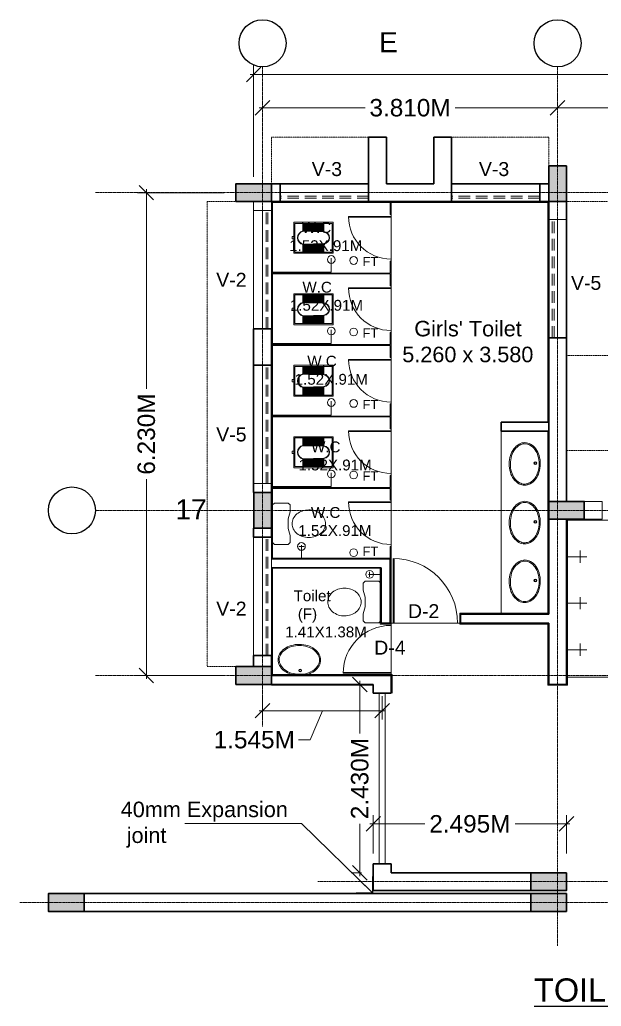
# Model space of a CAD drawing. Header units: metres. Extents: x 1545540 to 2027037, y 435419 to 693806.
# Drawn here: x 1686612 to 1694123, y 452364 to 465094 of the extents above; entities that cross this region are included whole.
import ezdxf

# ---------------------------------------------------------------- set-up
doc = ezdxf.new("R2010")
doc.units = ezdxf.units.M
doc.header["$LTSCALE"] = 1000
doc.header["$PDMODE"] = 35
doc.linetypes.add('CENTER', pattern=[2, 1.25, -0.25, 0.25, -0.25])
doc.linetypes.add('DASHED', pattern=[0.75, 0.5, -0.25])
doc.layers.get('Defpoints').update_dxf_attribs({"lineweight": 18})
for name, color, linetype, lineweight in [('- WALL', 7, 'Continuous', 30), ('Col-Hatch', 9, 'Continuous', 13), ('coloum hatch', 254, 'Continuous', 9), ('Column', 252, 'Continuous', 30), ('CUBICAL TOILET', 160, 'Continuous', 9), ('dimension', 6, 'Continuous', 13), ('Door', 54, 'Continuous', 13), ('elevation', 1, 'Continuous', 13), ('Fixture', 44, 'Continuous', 9), ('Furniture', 13, 'Continuous', 13), ('grid', 21, 'CENTER', 15), ('gride dimen', 3, 'Continuous', 13), ('Hidden', 1, 'DASHED', 18), ('PLASTER', 144, 'Continuous', 13), ('Text-1', 240, 'Continuous', 15), ('Text-2', 122, 'Continuous', 25), ('Text-Grid', 1, 'Continuous', 25), ('Ventilator', 6, 'DASHED', 18), ('wall l', 7, 'Continuous', 20), ('Window-Wall', 7, 'Continuous', 18)]:
    doc.layers.add(name, color=color, linetype=linetype, lineweight=lineweight)
doc.layers.add('text', color=7, linetype='Continuous')
doc.styles.add('dim-stylus bt', font='arial.ttf')
doc.styles.add('L120', font='simplex.shx', dxfattribs={"height": 1})
doc.dimstyles.new('1      100 (big)', dxfattribs={"dimscale": 75, "dimtxt": 5, "dimasz": 3.5, "dimexe": 1.5, "dimexo": 2, "dimgap": 1, "dimtad": 0, "dimdec": 3, "dimlfac": 0.001, "dimzin": 0, "dimdsep": 46, "dimtxsty": 'dim-stylus bt', "dimblk": 'OBLIQUE', "dimcen": 0, "dimdle": 0.6, "dimclrd": 256, "dimclre": 7, "dimclrt": 256, "dimadec": 0, "dimazin": 0, "dimtfac": 0.7, "dimtdec": 3, "dimtofl": 0, "dimtmove": 1, "dimatfit": 3, "dimldrblk": 'OPEN90', "dimfxl": 0, "dimtolj": 1, "dimtzin": 0, "dimlwd": 15, "dimlwe": 15, "dimarcsym": 0})

# ---------------------------------------------------------------- blocks, each defined once
blk = doc.blocks.new('_Oblique')
at = {"color": 0, "linetype": 'ByBlock', "lineweight": -2}
blk.add_line((-0.5, -0.5), (0.5, 0.5), dxfattribs=at)
blk = doc.blocks.new('*D251')
at = {"layer": 'Defpoints', "color": 0, "ltscale": 50, "transparency": 16777216}
for p in [(1691178, 456517), (1691004, 454087), (1691178, 454087)]:
    blk.add_point(p, dxfattribs=at)
at = {"layer": 'gride dimen', "color": 7, "lineweight": 15, "ltscale": 50, "transparency": 16777216}
for p, q in [((1691028, 456517), (1690892, 456517)), ((1691028, 454087), (1690892, 454087))]:
    blk.add_line(p, q, dxfattribs=at)
at = {"layer": 'gride dimen', "lineweight": 15, "ltscale": 50, "transparency": 16777216}
for p, q in [((1691004, 456562), (1691004, 455885)), ((1691004, 454042), (1691004, 454720))]:
    blk.add_line(p, q, dxfattribs=at)
at = {"layer": 'gride dimen', "lineweight": 15, "ltscale": 50, "transparency": 16777216, "xscale": 187.5, "yscale": 187.5, "zscale": 187.5}
for p, rotation in [((1691004, 456517), 90), ((1691004, 454087), 270)]:
    blk.add_blockref('_Oblique', p, dxfattribs=dict(at, rotation=rotation))
at = {"layer": 'gride dimen', "ltscale": 50, "transparency": 16777216, "insert": (1691004, 455302), "char_height": 225, "attachment_point": 5, "rotation": 90, "style": 'dim-stylus bt'}
blk.add_mtext('\\A1;2.430M', dxfattribs=at)
blk = doc.blocks.new('_Open90')
at = {"color": 0, "linetype": 'ByBlock', "lineweight": -2}
for p, q in [((-0.5, 0.5), (0, 0)), ((0, 0), (-1, 0)), ((0, 0), (-0.5, -0.5))]:
    blk.add_line(p, q, dxfattribs=at)
blk = doc.blocks.new('*D252')
at = {"layer": 'Defpoints', "color": 0, "ltscale": 50, "transparency": 16777216}
for p in [(1689403, 462862), (1688248, 456632), (1689403, 456632)]:
    blk.add_point(p, dxfattribs=at)
at = {"layer": 'gride dimen', "color": 7, "lineweight": 15, "ltscale": 50, "transparency": 16777216}
for p, q in [((1689253, 462862), (1688135, 462862)), ((1689253, 456632), (1688135, 456632))]:
    blk.add_line(p, q, dxfattribs=at)
at = {"layer": 'gride dimen', "lineweight": 15, "ltscale": 50, "transparency": 16777216}
for p, q in [((1688248, 462907), (1688248, 460329)), ((1688248, 456587), (1688248, 459166))]:
    blk.add_line(p, q, dxfattribs=at)
at = {"layer": 'gride dimen', "lineweight": 15, "ltscale": 50, "transparency": 16777216, "xscale": 187.5, "yscale": 187.5, "zscale": 187.5}
for p, rotation in [((1688248, 462862), 90), ((1688248, 456632), 270)]:
    blk.add_blockref('_Oblique', p, dxfattribs=dict(at, rotation=rotation))
at = {"layer": 'gride dimen', "ltscale": 50, "transparency": 16777216, "insert": (1688248, 459747), "char_height": 225, "attachment_point": 5, "rotation": 90, "style": 'dim-stylus bt'}
blk.add_mtext('\\A1;6.230M', dxfattribs=at)
blk = doc.blocks.new('*D253')
at = {"layer": 'Defpoints', "color": 0, "ltscale": 50, "transparency": 16777216}
for p in [(1693558, 463957), (1697138, 463957), (1697138, 463957)]:
    blk.add_point(p, dxfattribs=at)
at = {"layer": 'gride dimen', "color": 7, "lineweight": 15, "ltscale": 50, "transparency": 16777216}
for p, q in [((1693558, 464107), (1693558, 464069)), ((1697138, 464107), (1697138, 464069))]:
    blk.add_line(p, q, dxfattribs=at)
at = {"layer": 'gride dimen', "lineweight": 15, "ltscale": 50, "transparency": 16777216}
for p, q in [((1693513, 463957), (1694768, 463957)), ((1697183, 463957), (1695929, 463957))]:
    blk.add_line(p, q, dxfattribs=at)
at = {"layer": 'gride dimen', "lineweight": 15, "ltscale": 50, "transparency": 16777216, "xscale": 187.5, "yscale": 187.5, "zscale": 187.5, "rotation": 180}
blk.add_blockref('_Oblique', (1693558, 463957), dxfattribs=at)
at = {"layer": 'gride dimen', "lineweight": 15, "ltscale": 50, "transparency": 16777216, "xscale": 187.5, "yscale": 187.5, "zscale": 187.5}
blk.add_blockref('_Oblique', (1697138, 463957), dxfattribs=at)
at = {"layer": 'gride dimen', "ltscale": 50, "transparency": 16777216, "insert": (1695348, 463957), "char_height": 225, "attachment_point": 5, "style": 'dim-stylus bt'}
blk.add_mtext('\\A1;3.580M', dxfattribs=at)
blk = doc.blocks.new('*D256')
at = {"layer": 'Defpoints', "color": 0, "ltscale": 50, "transparency": 16777216}
for p in [(1689748, 456517), (1691293, 456517), (1689748, 456178)]:
    blk.add_point(p, dxfattribs=at)
at = {"layer": 'gride dimen', "color": 7, "lineweight": 15, "ltscale": 50, "transparency": 16777216}
for p, q in [((1689748, 456367), (1689748, 456066)), ((1691293, 456367), (1691293, 456066))]:
    blk.add_line(p, q, dxfattribs=at)
at = {"layer": 'gride dimen', "lineweight": 15, "ltscale": 50, "transparency": 16777216}
for p, q in [((1691338, 456178), (1689703, 456178)), ((1690521, 456178), (1690362, 455803)), ((1690362, 455803), (1690212, 455803))]:
    blk.add_line(p, q, dxfattribs=at)
at = {"layer": 'gride dimen', "lineweight": 15, "ltscale": 50, "transparency": 16777216, "xscale": 187.5, "yscale": 187.5, "zscale": 187.5, "rotation": 180}
blk.add_blockref('_Oblique', (1689748, 456178), dxfattribs=at)
at = {"layer": 'gride dimen', "lineweight": 15, "ltscale": 50, "transparency": 16777216, "xscale": 187.5, "yscale": 187.5, "zscale": 187.5}
blk.add_blockref('_Oblique', (1691293, 456178), dxfattribs=at)
at = {"layer": 'gride dimen', "ltscale": 50, "transparency": 16777216, "insert": (1689641, 455803), "char_height": 225, "attachment_point": 5, "style": 'dim-stylus bt'}
blk.add_mtext('\\A1;1.545M', dxfattribs=at)
blk = doc.blocks.new('CC')
at = {"layer": 'Col-Hatch', "ltscale": 0.05}
blk.add_hatch(color=256, dxfattribs=at).paths.add_polyline_path([(4078.606, 341.328), (4078.606, 341.098), (4079.066, 341.098), (4079.066, 341.328)])
at = {"layer": 'Column'}
blk.add_lwpolyline([(4078.606, 341.328), (4079.066, 341.328), (4079.066, 341.098), (4078.606, 341.098)], close=True, dxfattribs=at)
blk = doc.blocks.new('*D258')
at = {"layer": 'Defpoints', "color": 0, "ltscale": 50, "transparency": 16777216}
for p in [(1689748, 463957), (1693558, 463957), (1693558, 463957)]:
    blk.add_point(p, dxfattribs=at)
at = {"layer": 'gride dimen', "color": 7, "lineweight": 15, "ltscale": 50, "transparency": 16777216}
for p, q in [((1689748, 464107), (1689748, 464069)), ((1693558, 464107), (1693558, 464069))]:
    blk.add_line(p, q, dxfattribs=at)
at = {"layer": 'gride dimen', "lineweight": 15, "ltscale": 50, "transparency": 16777216}
for p, q in [((1689703, 463957), (1691073, 463957)), ((1693603, 463957), (1692234, 463957))]:
    blk.add_line(p, q, dxfattribs=at)
at = {"layer": 'gride dimen', "lineweight": 15, "ltscale": 50, "transparency": 16777216, "xscale": 187.5, "yscale": 187.5, "zscale": 187.5, "rotation": 180}
blk.add_blockref('_Oblique', (1689748, 463957), dxfattribs=at)
at = {"layer": 'gride dimen', "lineweight": 15, "ltscale": 50, "transparency": 16777216, "xscale": 187.5, "yscale": 187.5, "zscale": 187.5}
blk.add_blockref('_Oblique', (1693558, 463957), dxfattribs=at)
at = {"layer": 'gride dimen', "ltscale": 50, "transparency": 16777216, "insert": (1691653, 463957), "char_height": 225, "attachment_point": 5, "style": 'dim-stylus bt'}
blk.add_mtext('\\A1;3.810M', dxfattribs=at)
blk = doc.blocks.new('RSA BASIN 2')
for points in [[(10.67, -8.12, 0.12976), (9.97, -5.22, 0.106426), (7.61, -2.47, 0.084431), (4.27, -0.72, 0.073534), (0, 0, 0.073534), (-4.29, -0.55, 0.084431), (-7.7, -2.16, 0.106426), (-10.17, -4.82, 0.12976), (-10.98, -7.69, 0.12976), (-10.28, -10.59, 0.106426), (-7.92, -13.34, 0.084431), (-4.58, -15.09, 0.073534), (-0.31, -15.81, 0.073534), (3.98, -15.26, 0.084431), (7.39, -13.64, 0.106426), (9.85, -10.99, 0.12976)], [(10.08, -7.9, 0.119977), (9.45, -5.5, 0.106426), (7.25, -2.94, 0.084431), (4.08, -1.28, 0.073534), (-0.01, -0.59, 0.073534), (-4.13, -1.12, 0.084431), (-7.36, -2.65, 0.106426), (-9.66, -5.12, 0.12976), (-10.39, -7.7, 0.009633), (-10.39, -7.9, 0.119977), (-9.76, -10.31, 0.106426), (-7.57, -12.87, 0.084431), (-4.4, -14.53, 0.073534), (-0.3, -15.22, 0.073534), (3.82, -14.69, 0.084431), (7.05, -13.16, 0.106426), (9.35, -10.69, 0.12976), (10.08, -8.11, 0.009633)]]:
    blk.add_lwpolyline(points, format="xyb", close=True)
for radius in [0.7, 0.479]:
    blk.add_circle((-0.47, -2.53), radius)
blk = doc.blocks.new('RSA CL6')
for p, q in [((5.51, 3.48), (5.51, 7.28)), ((5.91, 3.47), (5.91, 7.28)), ((6.3, 3.46), (6.3, 7.28)), ((6.69, 3.45), (6.69, 7.28)), ((7.09, 3.44), (7.09, 7.28)), ((7.48, 3.43), (7.48, 7.28)), ((7.87, 3.42), (7.87, 7.28)), ((8.27, 3.41), (8.27, 7.28)), ((8.66, 3.4), (8.66, 7.28)), ((9.06, 3.39), (9.06, 7.28)), ((9.45, 3.38), (9.45, 7.28)), ((9.84, 3.37), (9.84, 7.28)), ((10.24, 3.36), (10.24, 7.28)), ((10.63, 3.35), (10.63, 7.28)), ((11.02, 3.34), (11.02, 7.28)), ((11.42, 3.33), (11.42, 7.28)), ((11.81, 3.32), (11.81, 7.28)), ((12.2, 3.31), (12.2, 7.28)), ((12.6, 3.31), (12.6, 7.28)), ((12.99, 3.3), (12.99, 7.28)), ((13.39, 3.29), (13.39, 7.28)), ((13.78, 3.28), (13.78, 7.28)), ((14.17, 3.27), (14.17, 7.28)), ((14.57, 3.26), (14.57, 7.28)), ((14.96, 3.25), (14.96, 7.28)), ((15.35, 3.24), (15.35, 7.28)), ((15.75, 3.23), (15.75, 7.28)), ((16.14, 3.22), (16.14, 7.28)), ((16.14, 7.28), (16.14, 3.22)), ((5.51, -7.28), (5.51, -3.47)), ((5.91, -7.28), (5.91, -3.45)), ((6.3, -7.28), (6.3, -3.44)), ((6.69, -7.28), (6.69, -3.43)), ((7.09, -7.28), (7.09, -3.42)), ((7.48, -7.28), (7.48, -3.41)), ((7.87, -7.28), (7.87, -3.4)), ((8.27, -7.28), (8.27, -3.39)), ((8.66, -7.28), (8.66, -3.38)), ((9.06, -7.28), (9.06, -3.37)), ((9.45, -7.28), (9.45, -3.36)), ((9.84, -7.28), (9.84, -3.34)), ((10.24, -7.28), (10.24, -3.33)), ((10.63, -7.28), (10.63, -3.32)), ((11.02, -7.28), (11.02, -3.31)), ((11.42, -7.28), (11.42, -3.3)), ((11.81, -7.28), (11.81, -3.29)), ((12.2, -7.28), (12.2, -3.28)), ((12.6, -7.28), (12.6, -3.27)), ((12.99, -7.28), (12.99, -3.26)), ((13.39, -7.28), (13.39, -3.24)), ((13.78, -7.28), (13.78, -3.23)), ((14.17, -7.28), (14.17, -3.22)), ((14.57, -7.28), (14.57, -3.21)), ((14.96, -7.28), (14.96, -3.2)), ((15.35, -7.28), (15.35, -3.19)), ((15.75, -7.28), (15.75, -3.18)), ((16.14, -3.17), (16.14, -7.28)), ((16.14, -7.28), (16.14, -3.17))]:
    blk.add_line(p, q)
for points in [[(0.79, 7.87), (20.87, 7.87), (20.87, -7.87), (0.79, -7.87)], [(1.38, 7.28), (20.28, 7.28), (20.28, -7.28), (1.38, -7.28)]]:
    blk.add_lwpolyline(points, close=True)
blk.add_lwpolyline([(0.79, -0.59), (0, -0.59), (0, 0.59), (0.79, 0.59)])
for points in [[(5.51, 3.48), (16.14, 3.22, -0.899983), (16.14, -3.17), (5.54, -3.47, -0.799392)], [(5.53, 3.28), (16.13, 3.02, -0.897689), (16.12, -2.97), (5.56, -3.27, -0.793494), (5.53, 3.28)]]:
    blk.add_lwpolyline(points, format="xyb", close=True)
blk = doc.blocks.new('ENGLISH SHEET')
at = {"layer": 'Fixture'}
for p, q in [((4663.798, 251.204), (4663.773, 251.179)), ((4663.773, 251.179), (4663.773, 250.696)), ((4663.976, 251.204), (4663.798, 251.204)), ((4664.002, 251.179), (4663.976, 251.204)), ((4664.002, 251.09), (4664.002, 251.179)), ((4663.976, 251.001), (4664.002, 251.09)), ((4663.976, 250.874), (4663.976, 251.001)), ((4663.976, 251.001), (4663.976, 250.874)), ((4664.002, 250.785), (4663.976, 250.874)), ((4664.002, 250.696), (4664.002, 250.785)), ((4663.773, 250.696), (4663.798, 250.67)), ((4663.798, 250.67), (4663.976, 250.67)), ((4663.976, 250.67), (4664.002, 250.696))]:
    blk.add_line(p, q, dxfattribs=at)
blk.add_lwpolyline([(4664.459, 250.937, 0.117036), (4664.443, 251.003, 0.104338), (4664.396, 251.063, 0.09029), (4664.321, 251.105, 0.09898), (4664.243, 251.115, 0.08237), (4664.159, 251.101, 0.09029), (4664.09, 251.063, 0.104338), (4664.043, 251.003, 0.117036), (4664.027, 250.937, 0.117036), (4664.043, 250.871, 0.104338), (4664.09, 250.811, 0.09029), (4664.159, 250.773, 0.08237), (4664.243, 250.759, 0.08237), (4664.327, 250.773, 0.09029), (4664.396, 250.811, 0.104338), (4664.443, 250.871, 0.117036)], format="xyb", close=True, dxfattribs=at)
blk = doc.blocks.new('RH 1200')
for p, q in [((20.99, 0), (20.99, 43.31)), ((21.65, 0), (21.65, 43.31)), ((21.65, 0), (20.99, 0))]:
    blk.add_line(p, q)
at = {"extrusion": (0, 0, -1)}
blk.add_ellipse((21.65, 0), major_axis=(-30.62, 30.62), ratio=1, start_param=5.497787, end_param=7.068583, dxfattribs=at)
blk = doc.blocks.new('HJK')
at = {"layer": 'Door', "ltscale": 20}
blk.add_line((3658.2334, -481.1198), (3658.9084, -481.1198), dxfattribs=at)
at = {"layer": 'Door', "ltscale": 20, "xscale": 0.014287499999341, "yscale": 0.014287499999341, "zscale": 0.014287499999341, "rotation": 359.999999999943}
blk.add_blockref('RH 1200', (3658.5713, -481.1198), dxfattribs=at)
blk = doc.blocks.new('*D259')
at = {"layer": 'Defpoints', "color": 0, "ltscale": 50, "transparency": 16777216}
for p in [(1701063, 464388), (1689633, 462916), (1701063, 462916)]:
    blk.add_point(p, dxfattribs=at)
at = {"layer": 'gride dimen', "color": 7, "lineweight": 15, "ltscale": 50, "transparency": 16777216}
for p, q in [((1689633, 463066), (1689633, 464501)), ((1701063, 463066), (1701063, 464501))]:
    blk.add_line(p, q, dxfattribs=at)
at = {"layer": 'gride dimen', "lineweight": 15, "ltscale": 50, "transparency": 16777216}
for p, q in [((1689588, 464388), (1694691, 464388)), ((1701108, 464388), (1696006, 464388))]:
    blk.add_line(p, q, dxfattribs=at)
at = {"layer": 'gride dimen', "lineweight": 15, "ltscale": 50, "transparency": 16777216, "xscale": 187.5, "yscale": 187.5, "zscale": 187.5, "rotation": 180}
blk.add_blockref('_Oblique', (1689633, 464388), dxfattribs=at)
at = {"layer": 'gride dimen', "lineweight": 15, "ltscale": 50, "transparency": 16777216, "xscale": 187.5, "yscale": 187.5, "zscale": 187.5}
blk.add_blockref('_Oblique', (1701063, 464388), dxfattribs=at)
at = {"layer": 'gride dimen', "ltscale": 50, "transparency": 16777216, "insert": (1695348, 464388), "char_height": 225, "attachment_point": 5, "style": 'dim-stylus bt'}
blk.add_mtext('\\A1;11.430M', dxfattribs=at)
blk = doc.blocks.new('*D265')
at = {"layer": 'Defpoints', "color": 0, "ltscale": 50, "transparency": 16777216}
for p in [(1693673, 454717), (1691178, 454185), (1693673, 454185)]:
    blk.add_point(p, dxfattribs=at)
at = {"layer": 'gride dimen', "color": 7, "lineweight": 15, "ltscale": 50, "transparency": 16777216}
for p, q in [((1691178, 454335), (1691178, 454830)), ((1693673, 454335), (1693673, 454830))]:
    blk.add_line(p, q, dxfattribs=at)
at = {"layer": 'gride dimen', "lineweight": 15, "ltscale": 50, "transparency": 16777216}
for p, q in [((1691133, 454717), (1691843, 454717)), ((1693718, 454717), (1693009, 454717))]:
    blk.add_line(p, q, dxfattribs=at)
at = {"layer": 'gride dimen', "lineweight": 15, "ltscale": 50, "transparency": 16777216, "xscale": 187.5, "yscale": 187.5, "zscale": 187.5, "rotation": 180}
blk.add_blockref('_Oblique', (1691178, 454717), dxfattribs=at)
at = {"layer": 'gride dimen', "lineweight": 15, "ltscale": 50, "transparency": 16777216, "xscale": 187.5, "yscale": 187.5, "zscale": 187.5}
blk.add_blockref('_Oblique', (1693673, 454717), dxfattribs=at)
at = {"layer": 'gride dimen', "ltscale": 50, "transparency": 16777216, "insert": (1692426, 454717), "char_height": 225, "attachment_point": 5, "style": 'dim-stylus bt'}
blk.add_mtext('\\A1;2.495M', dxfattribs=at)

msp = doc.modelspace()

# ---------------------------------------------------------------- linework, layer by layer
at = {"layer": '- WALL'}
for p, q in [((1691348.4108, 463577.3609), (1691118.4108, 463577.3609)), ((1691118.4108, 462747.3609), (1691118.4108, 463577.3609)), ((1691348.4108, 462977.3609), (1691348.4108, 463577.3609)), ((1691958.4108, 462977.3609), (1691958.4108, 463577.3609)), ((1692188.4108, 463577.3609), (1691958.4108, 463577.3609)), ((1692188.4108, 462747.3609), (1692188.4108, 463577.3609)), ((1689978.4108, 462977.3609), (1689863.4108, 462977.3609)), ((1691118.4108, 462977.3609), (1689977.4108, 462977.3609)), ((1689977.4108, 462747.3609), (1689977.4108, 462977.3609)), ((1691958.4108, 462977.3609), (1691348.4108, 462977.3609)), ((1693329.4108, 462977.3609), (1692188.4108, 462977.3609)), ((1693443.4108, 462977.3609), (1693329.4108, 462977.3609)), ((1693329.4108, 462977.3609), (1693329.4108, 462747.3609)), ((1689863.4108, 462747.3609), (1689978.4108, 462747.3609)), ((1689977.4108, 462747.3609), (1691118.4108, 462747.3609)), ((1691118.4108, 462747.3609), (1692188.4108, 462747.3609)), ((1692188.4108, 462747.3609), (1693329.4108, 462747.3609)), ((1693329.4108, 462747.3609), (1693443.4108, 462747.3609)), ((1693443.4108, 462747.3608), (1693443.4108, 457422.3609)), ((1693673.4108, 462747.3608), (1693673.4108, 458877.3608)), ((1689633.4108, 461104.3608), (1689863.4108, 461104.3608)), ((1693443.4108, 460989.3609), (1693673.4108, 460989.3609)), ((1689633.4108, 460635.3609), (1689633.4108, 458992.3608)), ((1689863.4108, 458992.3608), (1689863.4108, 460635.3609)), ((1692831.4108, 459900.3609), (1693431.4108, 459900.3609)), ((1692831.4108, 459900.3609), (1693443.4108, 459900.3609)), ((1692831.4108, 459785.3609), (1692831.4108, 459900.3609)), ((1692831.4108, 459785.3609), (1693443.4108, 459785.3609)), ((1689863.4108, 458647.3609), (1689863.4108, 459097.3609)), ((1689863.4108, 458647.3609), (1689863.4108, 459097.3609)), ((1693673.4108, 458647.3608), (1693673.4108, 456517.3608)), ((1689633.4108, 458417.3608), (1689863.4108, 458417.3608)), ((1689863.4108, 458135.3609), (1691395.9108, 458135.3609)), ((1691395.9108, 457307.3609), (1691395.9108, 458135.3609)), ((1689863.4108, 458020.3609), (1691280.9108, 458020.3609)), ((1691280.9108, 457307.3609), (1691280.9108, 458020.3609)), ((1692306.0038, 457422.3609), (1693443.4108, 457422.3609)), ((1692306.0038, 457307.3609), (1692306.0038, 457422.3609)), ((1691395.9108, 457307.3609), (1691280.9108, 457307.3609)), ((1692306.0038, 457307.3609), (1693443.4108, 457307.3609)), ((1693443.4108, 457307.3609), (1693443.4108, 456517.3608)), ((1689633.4108, 456747.3608), (1689863.4108, 456747.3608)), ((1691408.0039, 456632.3609), (1689863.4108, 456632.3609)), ((1691408.0039, 456632.3609), (1691408.0039, 456517.3608)), ((1689863.4108, 456517.3608), (1691178.4114, 456517.3608)), ((1691178.4114, 456402.3608), (1691178.4114, 456517.3608)), ((1691408.0039, 456517.3608), (1691408.0039, 456402.3608)), ((1693673.4108, 456517.3608), (1693443.4108, 456517.3608)), ((1693443.4108, 456517.3608), (1693673.4108, 456517.3608)), ((1691178.4114, 456402.3608), (1691408.0039, 456402.3608)), ((1691178.4114, 454202.3609), (1691408.4114, 454202.3609)), ((1691178.4114, 454087.3609), (1691178.4114, 454202.3609)), ((1691408.4114, 454202.3609), (1691408.4114, 454087.3609)), ((1691178.4114, 454087.3609), (1691178.4114, 453857.3609)), ((1693213.4108, 454087.3609), (1691408.4114, 454087.3609)), ((1687443.4108, 453817.3609), (1693443.4108, 453817.3609)), ((1693213.4108, 453857.3609), (1691178.4114, 453857.3609)), ((1693673.4108, 453817.3609), (1693443.4108, 453817.3609)), ((1693673.4108, 453817.3609), (1693443.4108, 453817.3609)), ((1687443.4108, 453587.3609), (1693443.4108, 453587.3609))]:
    msp.add_line(p, q, dxfattribs=at)
for points in [[(1689633.4108, 461104.3608), (1689863.4108, 461104.3608), (1689863.4108, 460635.3609), (1689633.4108, 460635.3609)], [(1689633.4108, 458417.3608), (1689863.4108, 458417.3608), (1689863.4108, 458532.3608), (1689633.4108, 458532.3608)], [(1689863.4108, 456889.3608), (1689633.4108, 456889.3608), (1689633.4108, 456747.3608), (1689863.4108, 456747.3608)]]:
    msp.add_lwpolyline(points, close=True, dxfattribs=at)
at = {"layer": 'CUBICAL TOILET', "ltscale": 0.05}
for p, q in [((1691395.4108, 462735.3609), (1691395.4108, 462580.3609)), ((1691407.9108, 462735.3609), (1691407.9108, 462580.3609)), ((1691395.4108, 462580.3609), (1691407.9108, 462580.3609)), ((1691395.4108, 461980.3609), (1691395.4108, 461825.3609)), ((1691395.4108, 461980.3609), (1691407.9108, 461980.3609)), ((1691407.9108, 461980.3609), (1691407.9108, 461657.8609)), ((1689875.4108, 461825.3609), (1691395.4108, 461825.3609)), ((1689875.4108, 461812.8609), (1691395.4108, 461812.8609)), ((1691395.4108, 461812.8609), (1691395.4108, 461657.8609)), ((1691395.4108, 461657.8609), (1691407.9108, 461657.8609)), ((1691395.4108, 461057.8609), (1691395.4108, 460902.8609)), ((1691395.4108, 461057.8609), (1691407.9108, 461057.8609)), ((1691407.9108, 461057.8609), (1691407.9108, 460735.3609)), ((1689875.4108, 460902.8609), (1691395.4108, 460902.8609)), ((1689875.4108, 460890.3609), (1691395.4108, 460890.3609)), ((1691395.4108, 460890.3609), (1691395.4108, 460735.3609)), ((1691395.4108, 460735.3609), (1691407.9108, 460735.3609)), ((1691395.4108, 460135.3609), (1691395.4108, 459980.3609)), ((1691395.4108, 460135.3609), (1691407.9108, 460135.3609)), ((1691407.9108, 460135.3609), (1691407.9108, 459812.8609)), ((1689875.4108, 459980.3609), (1691395.4108, 459980.3609)), ((1689875.4108, 459967.8609), (1691395.4108, 459967.8609)), ((1691395.4108, 459967.8609), (1691395.4108, 459812.8609)), ((1691395.4108, 459812.8609), (1691407.9108, 459812.8609)), ((1691395.4108, 459212.8609), (1691395.4108, 459057.8609)), ((1691395.4108, 459212.8609), (1691407.9108, 459212.8609)), ((1691407.9108, 459212.8609), (1691407.9108, 458896.3609)), ((1689875.4108, 459057.8609), (1691395.4108, 459057.8609)), ((1689875.4108, 459045.3609), (1691395.4108, 459045.3609)), ((1691395.4108, 459045.3609), (1691395.4108, 458896.3609)), ((1691395.4108, 458896.3609), (1691407.9108, 458896.3609)), ((1691395.4108, 458296.3609), (1691395.4108, 458147.3609)), ((1691395.4108, 458296.3609), (1691407.9108, 458296.3609)), ((1691407.9108, 458296.3609), (1691407.9108, 458147.3609))]:
    msp.add_line(p, q, dxfattribs=at)
at = {"layer": 'Fixture'}
for p, q in [((1692831.4108, 457434.3609), (1692831.4108, 459887.8609)), ((1693673.4108, 458164.8608), (1693935.1752, 458164.8608)), ((1693852.0295, 458086.7798), (1693852.0295, 458242.9419)), ((1693852.0295, 457486.7798), (1693852.0295, 457642.9419)), ((1693673.4108, 457564.8608), (1693935.1752, 457564.8608)), ((1693852.0295, 456886.7798), (1693852.0295, 457042.9419)), ((1693673.4108, 456964.8608), (1693935.1752, 456964.8608)), ((1693673.4108, 456964.8608), (1693935.1752, 456964.8608)), ((1693673.4108, 456608.7597), (1694273.4108, 456608.7597))]:
    msp.add_line(p, q, dxfattribs=at)
at = {"layer": 'Furniture', "ltscale": 0.05}
for p, q in [((1689875.4108, 462735.3609), (1690623.4108, 462735.3609)), ((1690635.4108, 462015.2023), (1690635.4108, 461837.3609)), ((1689875.4108, 461837.3609), (1690635.4108, 461837.3609)), ((1690635.4108, 461092.7023), (1690635.4108, 460914.8609)), ((1689875.4108, 460914.8609), (1690635.4108, 460914.8609)), ((1690635.4108, 460170.2023), (1690635.4108, 459992.3609)), ((1689875.4108, 459992.3609), (1690635.4108, 459992.3609)), ((1690635.4108, 459247.7023), (1690635.4108, 459069.8609)), ((1689875.4108, 459069.8609), (1690635.4108, 459069.8609)), ((1690284.5693, 458297.3608), (1690216.2523, 458297.3608)), ((1690250.4108, 458313.2023), (1690250.4108, 458147.3608)), ((1689875.4107, 458147.3608), (1690250.4108, 458147.3608)), ((1691115.0693, 457937.199), (1691280.9108, 457937.199)), ((1691130.9108, 457971.3575), (1691130.9108, 457903.0404))]:
    msp.add_line(p, q, dxfattribs=at)
for centre in [(1690635.4108, 461999.3609), (1690925.4108, 461987.3609), (1690635.4108, 461076.8609), (1690925.4108, 461064.8609), (1690635.4108, 460154.3609), (1690925.4108, 460142.3609), (1690635.4108, 459231.8609), (1690925.4108, 459219.8609), (1690250.4108, 458297.3608), (1690925.4108, 458216.688), (1691130.9108, 457937.199)]:
    msp.add_circle(centre, 50, dxfattribs=at)
at = {"layer": 'grid', "ltscale": 0.01}
for p, q in [((1689748.4108, 455975.4906), (1689748.4108, 464486.0285)), ((1693558.4108, 453142.3062), (1693558.4108, 464486.0285)), ((1687589.8817, 462862.3609), (1704137.6086, 462862.3609)), ((1687589.8817, 458762.3608), (1704137.6086, 458762.3608)), ((1687589.8817, 456632.3609), (1704137.6086, 456632.3609)), ((1691178.4114, 456402.3608), (1691178.4114, 456517.3608)), ((1691408.4114, 456402.3608), (1691408.4114, 456517.3608)), ((1691178.4114, 454202.3609), (1691178.4114, 454087.3609)), ((1691408.4114, 454202.3609), (1691408.4114, 454087.3609)), ((1690462.8685, 453972.3609), (1703646.2428, 453972.3609)), ((1686612.0086, 453702.3609), (1704137.6086, 453702.3609))]:
    msp.add_line(p, q, dxfattribs=at)
at = {"layer": 'Hidden', "color": 1, "ltscale": 0.005}
for p, q in [((1689863.4108, 462977.3609), (1689863.4108, 463577.3608)), ((1689863.4108, 463577.3608), (1691265.9108, 463577.3608)), ((1692030.9108, 463577.3608), (1693443.4108, 463577.3608)), ((1693443.4108, 462977.3609), (1693443.4108, 463577.3608)), ((1689033.4108, 462747.3609), (1689633.4108, 462747.3609)), ((1689033.4108, 456747.3608), (1689033.4108, 462747.3609)), ((1697023.4109, 459536.2375), (1693673.4108, 459536.2375)), ((1689633.4108, 456747.3608), (1689033.4108, 456747.3608))]:
    msp.add_line(p, q, dxfattribs=at)
msp.add_lwpolyline([(1693673.4108, 462747.3608), (1694273.4108, 462747.3608), (1694273.4108, 460759.3609), (1693673.4108, 460759.3609), (1693673.4108, 460759.3609)], dxfattribs=at)
at = {"layer": 'PLASTER', "ltscale": 0.05}
for p, q in [((1689875.4108, 462735.3609), (1689875.4108, 458135.3609)), ((1689890.4108, 462735.3609), (1693443.4108, 462735.3608)), ((1693431.4108, 462747.3608), (1693431.4108, 459900.3609)), ((1693431.4108, 459785.3609), (1693431.4108, 457434.3609)), ((1697011.4108, 458635.3608), (1693685.4108, 458635.3608)), ((1693685.4108, 458635.3608), (1693685.4108, 456505.3608)), ((1689875.4108, 458147.3609), (1691407.9108, 458147.3609)), ((1691407.9108, 457295.3608), (1691407.9108, 458147.3609)), ((1689875.4108, 458020.3609), (1689875.4108, 456644.3609)), ((1691268.9108, 457295.3608), (1691268.9108, 458020.3609)), ((1692294.0038, 457434.3609), (1693431.4108, 457434.3609)), ((1692294.0038, 457295.3609), (1692294.0038, 457434.3609)), ((1691407.9108, 457295.3608), (1691268.9108, 457295.3608)), ((1692294.0038, 457295.3609), (1693431.4108, 457295.3609)), ((1693431.4108, 457295.3609), (1693431.4108, 456505.3608)), ((1691420.0039, 456644.3609), (1689875.4108, 456644.3609)), ((1691420.0039, 456644.3609), (1691420.0039, 456402.5983)), ((1689863.4108, 456505.3608), (1691178.4114, 456505.3608)), ((1693431.4108, 456505.3608), (1693685.4108, 456505.3608))]:
    msp.add_line(p, q, dxfattribs=at)
at = {"layer": 'Text-Grid'}
for centre in [(1689748.4108, 464789.7962), (1693558.4108, 464789.7962), (1687286.114, 458762.3608)]:
    msp.add_circle(centre, 303.7677, dxfattribs=at)
at = {"layer": 'Ventilator', "ltscale": 0.3}
for p, q in [((1691118.4108, 462817.3609), (1689977.4108, 462817.3609)), ((1691118.4108, 462792.3609), (1689977.4108, 462792.3609)), ((1693329.4108, 462817.3609), (1692188.4108, 462817.3609)), ((1693329.4108, 462792.3609), (1692188.4108, 462792.3609)), ((1689793.4108, 461104.3608), (1689793.4108, 462632.3608)), ((1689818.4108, 461104.3608), (1689818.4108, 462632.3608)), ((1693488.4108, 460989.3609), (1693488.4108, 462517.3609)), ((1693513.4108, 460989.3609), (1693513.4108, 462517.3609)), ((1689793.4108, 459107.3609), (1689793.4108, 460635.3609)), ((1689818.4108, 459107.3609), (1689818.4108, 460635.3609)), ((1689793.4108, 456889.3608), (1689793.4108, 458417.3608)), ((1689818.4108, 456889.3608), (1689818.4108, 458417.3608))]:
    msp.add_line(p, q, dxfattribs=at)
at = {"layer": 'Ventilator', "ltscale": 0.01}
for p, q in [((1691255.9114, 456402.3608), (1691255.9114, 454202.3609)), ((1691330.9114, 456402.3608), (1691330.9114, 454202.3609))]:
    msp.add_line(p, q, dxfattribs=at)
at = {"layer": 'wall l', "ltscale": 0.05}
for points in [[(1689863.4108, 462632.3608), (1689633.4108, 462632.3608), (1689633.4108, 462747.3609), (1689863.4108, 462747.3609)], [(1693673.4108, 462517.3609), (1693443.4108, 462517.3609), (1693443.4108, 462747.3609), (1693673.4108, 462747.3609)]]:
    msp.add_lwpolyline(points, close=True, dxfattribs=at)
at = {"layer": 'Window-Wall'}
for p, q in [((1691118.4108, 462862.3609), (1689977.4108, 462862.3609)), ((1693329.4108, 462862.3609), (1692188.4108, 462862.3609)), ((1689633.4108, 462632.3608), (1689633.4108, 461104.3608)), ((1689748.4108, 461104.3608), (1689748.4108, 462632.3608)), ((1689863.4108, 462632.3608), (1689863.4108, 461104.3608)), ((1693443.4108, 460989.3609), (1693443.4108, 462517.3609)), ((1693558.4108, 462517.3609), (1693558.4108, 460989.3609)), ((1689633.4108, 460635.3609), (1689863.4108, 460635.3609)), ((1689633.4108, 460635.3609), (1689633.4108, 459107.3609)), ((1689748.4108, 459107.3609), (1689748.4108, 460635.3609)), ((1689863.4108, 460635.3609), (1689863.4108, 459107.3609)), ((1689633.4108, 459107.3609), (1689863.4108, 459107.3609)), ((1689633.4108, 458417.3608), (1689863.4108, 458417.3608)), ((1689633.4108, 458417.3608), (1689633.4108, 456889.3608)), ((1689748.4108, 456889.3608), (1689748.4108, 458417.3608)), ((1689863.4108, 458417.3608), (1689863.4108, 456889.3608))]:
    msp.add_line(p, q, dxfattribs=at)
msp.add_lwpolyline([(1693903.4108, 458877.3608), (1693903.4108, 458877.3608), (1694133.4108, 458877.3608), (1694133.4108, 458647.3608), (1693903.4108, 458647.3608)], dxfattribs=at)

# ---------------------------------------------------------------- block references
at = {"layer": 'coloum hatch', "ltscale": 0.05, "xscale": -999.9999998279076, "yscale": 999.9999998279076, "zscale": 999.9999998279076}
for p, rotation in [((2034771.5196, 4541813.38), 90), ((2030961.5196, 4537598.38), 90), ((-2385162.6083, 799975.4696), 180)]:
    msp.add_blockref('CC', p, dxfattribs=dict(at, rotation=rotation))
for p in [(5768469.43, 121649.252), (5768469.43, 121649.252), (5768469.43, 115419.2521), (5772279.43, 112759.2521), (5766049.43, 112489.2521), (5766049.43, 112489.2521), (5772279.43, 112489.2521), (5772279.43, 112489.2521)]:
    msp.add_blockref('CC', p, dxfattribs=at)
at = {"layer": 'Door', "rotation": 90}
for p, xscale, yscale, zscale in [((1263745.8657, -2789782.6689), 888.8888887354885, 888.8888887354885, 888.8888887354885), ((1263745.8657, -2790705.1689), 888.8888887354885, 888.8888887354885, 888.8888887354885), ((1263745.8657, -2791627.6689), 888.8888887354885, 888.8888887354885, 888.8888887354885), ((1263745.8657, -2792550.1689), 888.8888887354885, 888.8888887354885, 888.8888887354885), ((1263745.8657, -2793466.6689), 888.8888887354885, 888.8888887354885, 888.8888887354885), ((1210288.1101, 4115540.7693), -999.9999998279076, 999.9999998279076, 999.9999998279076)]:
    msp.add_blockref('HJK', p, dxfattribs=dict(at, xscale=xscale, yscale=yscale, zscale=zscale))
at = {"layer": 'Door', "xscale": -1348.148147915624, "yscale": 1348.148147915737, "zscale": 1348.148147915779}
msp.add_blockref('HJK', (6624146.5989, 1105928.1294), dxfattribs=at)
at = {"layer": 'elevation', "xscale": 999.9999998279076, "yscale": 999.9999998279076, "zscale": 999.9999998279076}
msp.add_blockref('ENGLISH SHEET', (-2973897.6161, 207653.1859), dxfattribs=at)
at = {"layer": 'elevation', "xscale": 999.9999998279076, "yscale": 999.9999998279076, "zscale": 999.9999998279076, "rotation": 180}
msp.add_blockref('ENGLISH SHEET', (6355048.6096, 708517.5385), dxfattribs=at)
at = {"layer": 'Fixture', "xscale": 25.39999999061718, "yscale": 25.39999999061718, "zscale": 25.39999999061718}
for p in [(1690130.4108, 462280.3609), (1690130.4108, 461357.8609), (1690130.4108, 460435.3609), (1690130.4108, 459512.8609)]:
    msp.add_blockref('RSA CL6', p, dxfattribs=at)
at = {"layer": 'Fixture'}
for p, xscale, yscale, zscale, rotation in [((1693335.2099, 459360.4653), 25.39999999146533, 25.39999999146533, 25.39999999146533, 270.7446019526109), ((1693335.2099, 458603.2766), 25.39999999146533, 25.39999999146533, 25.39999999146533, 270.7446019526109), ((1693335.2099, 457846.0879), 25.39999999146533, 25.39999999146533, 25.39999999146533, 270.7446019526109), ((1690222.3348, 456632.3378), 25.39999999237473, 25.39999999237473, 25.39999999237473, 180.7446019525842)]:
    msp.add_blockref('RSA BASIN 2', p, dxfattribs=dict(at, xscale=xscale, yscale=yscale, zscale=zscale, rotation=rotation))

# ---------------------------------------------------------------- texts
at = {"layer": 'text', "char_height": 140, "width": 4322.064043, "attachment_point": 1, "rotation": 0.00000001, "style": 'L120'}
for s, insert in [('{\\fArial|b0|i0|c0|p34;   W.C\\P1.52X.91M}', (1690091.6197, 462481.6129)), ('{\\fArial|b0|i0|c0|p34;   W.C\\P1.52X.91M}', (1690100.4157, 461712.3978)), ('{\\fArial|b0|i0|c0|p34;   W.C\\P1.52X.91M}', (1690162.9873, 460757.4304)), ('{\\fArial|b0|i0|c0|p34;   W.C\\P1.52X.91M}', (1690211.9752, 459651.6024)), ('{\\fArial|b0|i0|c0|p34;   W.C\\P1.52X.91M}', (1690209.867, 458805.3774)), ('{\\fArial|b0|i0|c0|p34;  Toilet\\P   (F)\\P1.41X1.38M}', (1690040.4218, 457730.8124))]:
    msp.add_mtext(s, dxfattribs=dict(at, insert=insert))
at = {"layer": 'text', "attachment_point": 1, "style": 'L120'}
for s, insert, char_height, width in [("{\\fArial|b0|i0|c0|p34;    Girls' Toilet\\P  5.260 x 3.580}", (1691397.3912, 461207.9568), 200, 4322.064043), ('\\pi928.38;{\\fArial|b0|i0|c0|p34;\\LTOILET FIRST FLOOR PLAN}', (1692326.2349, 452724.0856), 300, 7378.109398)]:
    msp.add_mtext(s, dxfattribs=dict(at, insert=insert, char_height=char_height, width=width))
at = {"layer": 'text', "ltscale": 0.05, "insert": (1687916.4485, 455004.2325), "char_height": 200, "width": 4832.064043, "attachment_point": 1, "rotation": 0.00000001, "style": 'L120'}
msp.add_mtext('{\\fArial|b0|i0|c0|p34;40mm Expansion\\P joint}', dxfattribs=at)
at = {"layer": 'Text-1', "char_height": 180, "width": 6841.77004, "attachment_point": 1, "style": 'L120'}
for s, insert, rotation in [('{\\fArial|b0|i0|c0|p34;V-3}', (1690383.3759, 463256.7247), 0.00000001), ('{\\fArial|b0|i0|c0|p34;V-3}', (1692542.5657, 463256.7247), 0.00000001), ('{\\fArial|b0|i0|c0|p34;V-2}', (1689150.2836, 461827.8392), 359.99999966), ('{\\fArial|b0|i0|c0|p34;V-5}', (1693731.5852, 461788.1116), 359.99999966), ('{\\fArial|b0|i0|c0|p34;V-5}', (1689150.2836, 459832.1395), 359.99999966), ('{\\fArial|b0|i0|c0|p34;V-2}', (1689150.2836, 457584.6987), 359.99999966), ('{\\fArial|b0|i0|c0|p34;D-2}', (1691625.6183, 457552.391), 0.00000001), ('{\\fArial|b0|i0|c0|p34;D-4}', (1691190.2879, 457081.4292), 0.00000001)]:
    msp.add_mtext(s, dxfattribs=dict(at, insert=insert, rotation=rotation))
at = {"layer": 'Text-2', "ltscale": 0.05, "char_height": 120, "width": 6841.77004, "attachment_point": 1, "rotation": 0.00000001, "style": 'L120'}
for insert in [(1691038.1954, 462033.9259), (1691038.1954, 461111.4259), (1691038.1954, 460188.9259), (1691038.1954, 459266.4259), (1691038.1954, 458292.8356)]:
    msp.add_mtext('{\\fArial|b0|i0|c0|p34;FT}', dxfattribs=dict(at, insert=insert))
at = {"layer": 'Text-Grid', "char_height": 259.746605, "width": 3486.422868, "attachment_point": 3, "rotation": 359.99999997, "style": 'L120'}
for s, insert in [('{\\fArial|b0|i0|c0|p34;E}', (1691493.8466, 464932.9554)), ('{\\fArial|b0|i0|c0|p34;17}', (1689026.4264, 458905.5201))]:
    msp.add_mtext(s, dxfattribs=dict(at, insert=insert))

# ---------------------------------------------------------------- dimensions: what is measured, and where the dimension line sits
at = {"layer": 'gride dimen', "ltscale": 50}
for p1, p2, distance, picture, middle in [((1689633.4108, 462916.148), (1701063.4108, 462916.148), 1472.31, '*D259', (1695348.4108, 464388.458)), ((1689748.4108, 463956.9103), (1693558.4108, 463956.9103), 0, '*D258', (1691653.4108, 463956.9103)), ((1693558.4108, 463956.9103), (1697138.4108, 463956.9103), 0, '*D253', (1695348.4108, 463956.9103)), ((1689403.4108, 462862.3608), (1689403.4108, 456632.3609), -1155.7753, '*D252', (1688247.6355, 459747.3608)), ((1691178.4114, 456517.3608), (1691178.4114, 454087.3609), -174.1501, '*D251', (1691004.2612, 455302.3609))]:
    dim = msp.add_aligned_dim(p1=p1, p2=p2, distance=distance, dimstyle='1      100 (big)', override={"dimtxt": 3, "dimasz": 2.5, "dimpost": 'M\\X'}, dxfattribs=at)
    dim.commit()
    dim.dimension.update_dxf_attribs({"geometry": picture, "text_midpoint": middle})
dim = msp.add_linear_dim(base=(1689748.4108, 456178.3054), p1=(1691293.4114, 456517.3608), p2=(1689748.4108, 456517.3608), dimstyle='1      100 (big)', override={"dimtxt": 3, "dimasz": 2.5, "dimpost": 'M\\X'}, dxfattribs=at)
dim.commit()
dim.dimension.update_dxf_attribs({"geometry": '*D256', "text_midpoint": (1690136.5824, 455802.5316), "dimtype": 160})
dim = msp.add_linear_dim(base=(1693673.4108, 454717), p1=(1691178.4114, 454184.8609), p2=(1693673.4108, 454184.8609), dimstyle='1      100 (big)', override={"dimtxt": 3, "dimasz": 2.5, "dimpost": 'M\\X'}, dxfattribs=at)
dim.commit()
dim.dimension.update_dxf_attribs({"geometry": '*D265', "text_midpoint": (1692425.9111, 454717)})

# ---------------------------------------------------------------- leaders
at = {"layer": 'dimension', "ltscale": 50}
msp.add_leader([(1691170.2228, 453826.4363), (1690249.8272, 454722.5376), (1688744.0608, 454722.5376)], dimstyle='1      100 (big)', override={"dimtxt": 6, "dimasz": 4}, dxfattribs=at)
msp.add_leader([(1691170.2228, 453826.4363), (1690249.8272, 454722.5376), (1688744.0608, 454722.5376)], dimstyle='1      100 (big)', override={"dimtxt": 6, "dimasz": 4}, dxfattribs=at)

doc.saveas('drawing.dxf')
